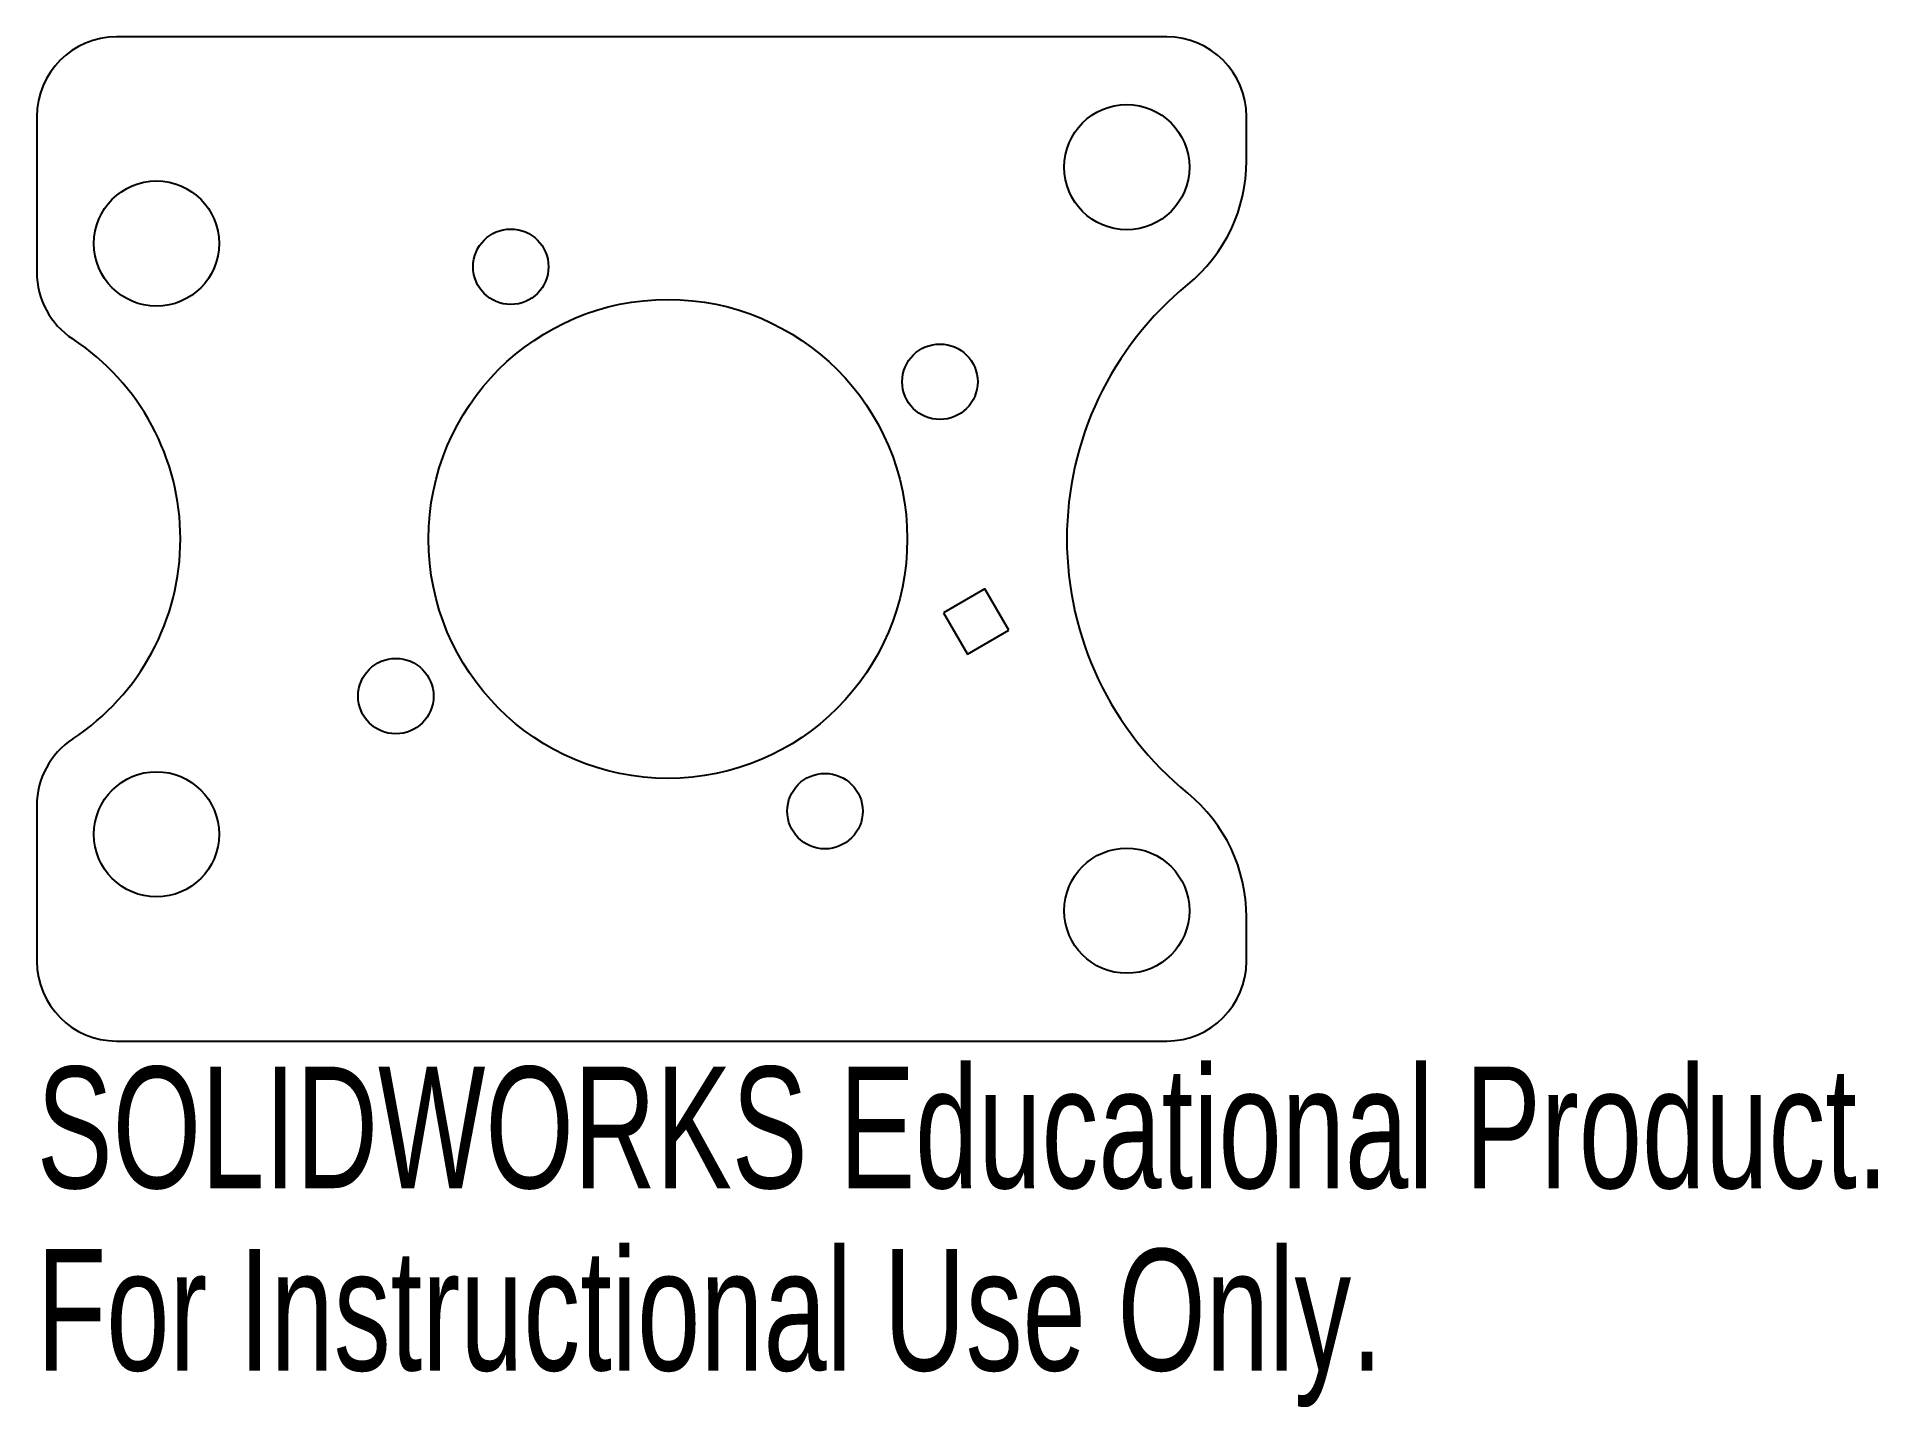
# Model space of a CAD drawing. Header units: inches. Extents: x -6.23 to -3.34, y -0.07 to 2.07.
import ezdxf

# ---------------------------------------------------------------- set-up
doc = ezdxf.new("R2010")
doc.units = ezdxf.units.IN
doc.header["$MEASUREMENT"] = 0
doc.styles.add('SLDTEXTSTYLE0', font='TXT', dxfattribs={"width": 0.7})

msp = doc.modelspace()

# ---------------------------------------------------------------- linework, layer by layer
at = {"color": 7, "linetype": 'Continuous', "lineweight": 25}
for p, q in [((-4.4558, 2.0724), (-6.1008, 2.0724)), ((-6.2258, 1.9474), (-6.2258, 1.7038)), ((-4.3308, 1.8782), (-4.3308, 1.9474)), ((-4.7405, 1.208), (-4.8055, 1.1705)), ((-4.703, 1.1431), (-4.7405, 1.208)), ((-4.8055, 1.1705), (-4.768, 1.1056)), ((-4.768, 1.1056), (-4.703, 1.1431)), ((-6.2258, 0.8686), (-6.2258, 0.625)), ((-4.3308, 0.625), (-4.3308, 0.6942)), ((-6.1008, 0.5), (-4.4558, 0.5))]:
    msp.add_line(p, q, dxfattribs=at)
for centre, radius in [((-4.5183, 1.8683), 0.098), ((-6.0383, 1.7487), 0.098), ((-5.4833, 1.7124), 0.0591), ((-5.2372, 1.2862), 0.375), ((-4.811, 1.5323), 0.0591), ((-5.6634, 1.0401), 0.0591), ((-6.0383, 0.8237), 0.098), ((-4.9911, 0.86), 0.0591), ((-4.5183, 0.7041), 0.098)]:
    msp.add_circle(centre, radius, dxfattribs=at)
for centre, radius, start, end in [((-6.1008, 1.9474), 0.125, 90, 180), ((-4.4558, 1.9474), 0.125, 0, 90), ((-4.5808, 1.8782), 0.25, 309.1628, 0), ((-6.1008, 1.7038), 0.125, 180, 236.632), ((-4.0986, 1.2862), 0.5136, 129.1628, 230.8372), ((-6.3758, 1.2862), 0.375, 303.368, 56.632), ((-6.1008, 0.8686), 0.125, 123.368, 180), ((-4.5808, 0.6942), 0.25, 0, 50.8372), ((-6.1008, 0.625), 0.125, 180, 270), ((-4.4558, 0.625), 0.125, 270, 0)]:
    msp.add_arc(centre, radius, start, end, dxfattribs=at)

# ---------------------------------------------------------------- texts
at = {"color": 7, "linetype": 'Continuous', "char_height": 0.1903, "attachment_point": 1, "style": 'SLDTEXTSTYLE0'}
for s, insert in [('SOLIDWORKS Educational Product.', (-6.2258, 0.4599)), ('For Instructional Use Only.', (-6.2258, 0.1744))]:
    msp.add_mtext(s, dxfattribs=dict(at, insert=insert))

doc.saveas('drawing.dxf')
